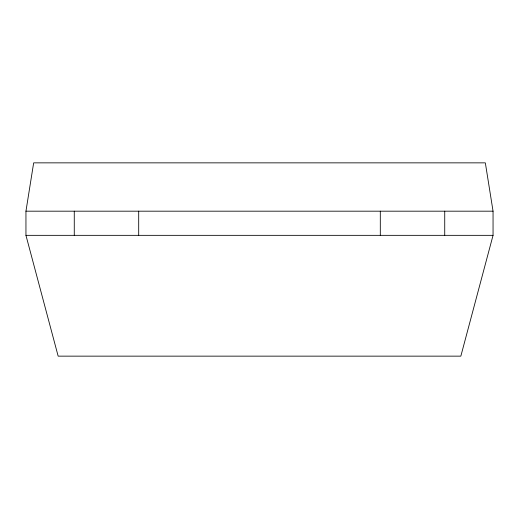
<?xml version="1.0" encoding="UTF-8"?>
<svg xmlns="http://www.w3.org/2000/svg" width="519" height="519" viewBox="0 0 519 519"><rect width="100%" height="100%" fill="white"/><g stroke="black" fill="none" stroke-linecap="round" stroke-linejoin="round"><path stroke-width="0.78" d="M25.95 211.181L33.664 162.856L485.336 162.856L493.05 211.181L493.05 235.341L460.84 356.144L58.16 356.144L25.95 235.341L25.95 211.181L493.05 211.181M25.95 235.341L493.05 235.341M444.731 211.181L444.731 235.341M380.304 211.181L380.304 235.341M138.696 211.181L138.696 235.341M74.269 211.181L74.269 235.341"/></g></svg>
